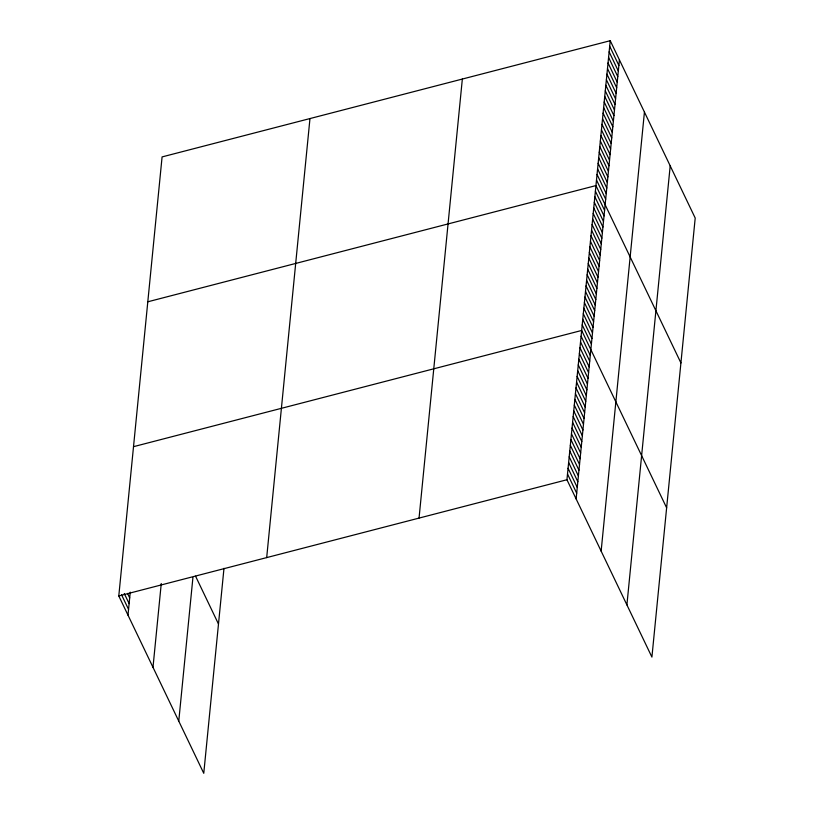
<?xml version="1.0" encoding="UTF-8"?>
<svg xmlns="http://www.w3.org/2000/svg" width="814" height="814" viewBox="0 0 814 814"><rect width="100%" height="100%" fill="white"/><g stroke="black" fill="none" stroke-linecap="round" stroke-linejoin="round"><path stroke-width="1.22" d="M223.982 568.304L203.765 773.3L118.793 595.95L162.088 156.909L610.235 40.7L695.207 218.05L651.912 657.091L566.941 479.741L610.235 40.7M127.991 615.14L130.25 592.165M152.991 667.327L161.264 583.506M178.765 721.102L192.918 577.574M266.687 557.6L309.971 118.559M419.047 518.091L462.342 79.05M576.129 498.931L619.423 59.89M601.139 551.129L644.434 112.078M626.902 604.904L670.197 165.863M147.802 301.791L595.95 185.582L680.921 362.932M133.516 446.672L581.654 330.464L666.635 507.824M118.793 595.95L566.941 479.741M609.686 46.276L618.874 65.456M609.137 51.842L618.325 71.032M608.587 57.418L617.775 76.608M608.038 62.993L617.226 82.173M607.488 68.559L616.676 87.749M606.939 74.135L616.127 93.325M606.389 79.711L615.577 98.891M605.84 85.277L615.028 104.467M605.29 90.853L614.478 110.043M604.741 96.428L613.929 115.608M604.192 101.994L613.38 121.184M603.642 107.57L612.83 126.76M603.093 113.146L612.281 132.326M602.543 118.712L611.731 137.902M601.994 124.288L611.182 143.478M601.444 129.864L610.632 149.043M600.895 135.429L610.083 154.619M600.345 141.005L609.533 160.195M599.796 146.581L608.984 165.761M599.246 152.147L608.434 171.337M598.697 157.723L607.885 176.913M598.148 163.299L607.336 182.478M597.598 168.864L606.786 188.054M597.049 174.44L606.237 193.63M596.499 180.016L605.687 199.196M595.4 191.158L604.588 210.348M594.851 196.734L604.039 215.913M594.301 202.299L603.489 221.489M593.752 207.875L602.94 227.065M593.202 213.451L602.391 232.631M592.653 219.017L601.841 238.207M592.104 224.593L601.292 243.783M591.554 230.159L600.742 249.349M591.005 235.734L600.193 254.924M590.455 241.31L599.643 260.5M589.906 246.876L599.094 266.066M589.346 252.452L598.544 271.642M588.797 258.028L597.995 277.218M588.247 263.594L597.445 282.784M587.698 269.169L596.896 288.359M587.148 274.745L596.347 293.935M586.599 280.311L595.797 299.501M586.049 285.887L595.248 305.077M585.5 291.463L594.698 310.653M584.951 297.029L594.149 316.219M584.401 302.604L593.599 321.795M583.852 308.18L593.05 327.37M583.302 313.746L592.5 332.936M582.753 319.322L591.951 338.512M582.203 324.898L591.402 344.078M581.094 336.213L590.282 355.392M580.524 341.951L589.723 361.141M579.965 347.69L589.153 366.88M579.395 353.429L588.583 372.619M578.825 359.178L588.023 378.357M578.266 364.916L587.454 384.106M577.696 370.655L586.884 389.845M577.126 376.394L586.324 395.584M576.566 382.142L585.754 401.322M575.997 387.881L585.195 407.071M575.427 393.62L584.625 412.81M574.867 399.359L584.055 418.549M574.297 405.107L583.496 424.287M573.728 410.846L582.926 430.036M573.168 416.585L582.356 435.775M572.598 422.334L581.796 441.514M572.039 428.072L581.227 447.262M571.469 433.811L580.657 453.001M570.899 439.55L580.097 458.74M570.339 445.299L579.527 464.479M569.769 451.037L578.958 470.227M569.2 456.776L578.398 475.966M568.64 462.515L577.828 481.705M568.07 468.264L577.268 487.444M567.5 474.002L576.699 493.192M195.564 576.18L218.488 624.023M127.523 593.396L129.691 597.914M124.257 593.498L129.121 603.652M121.52 594.719L128.551 609.391"/></g></svg>
